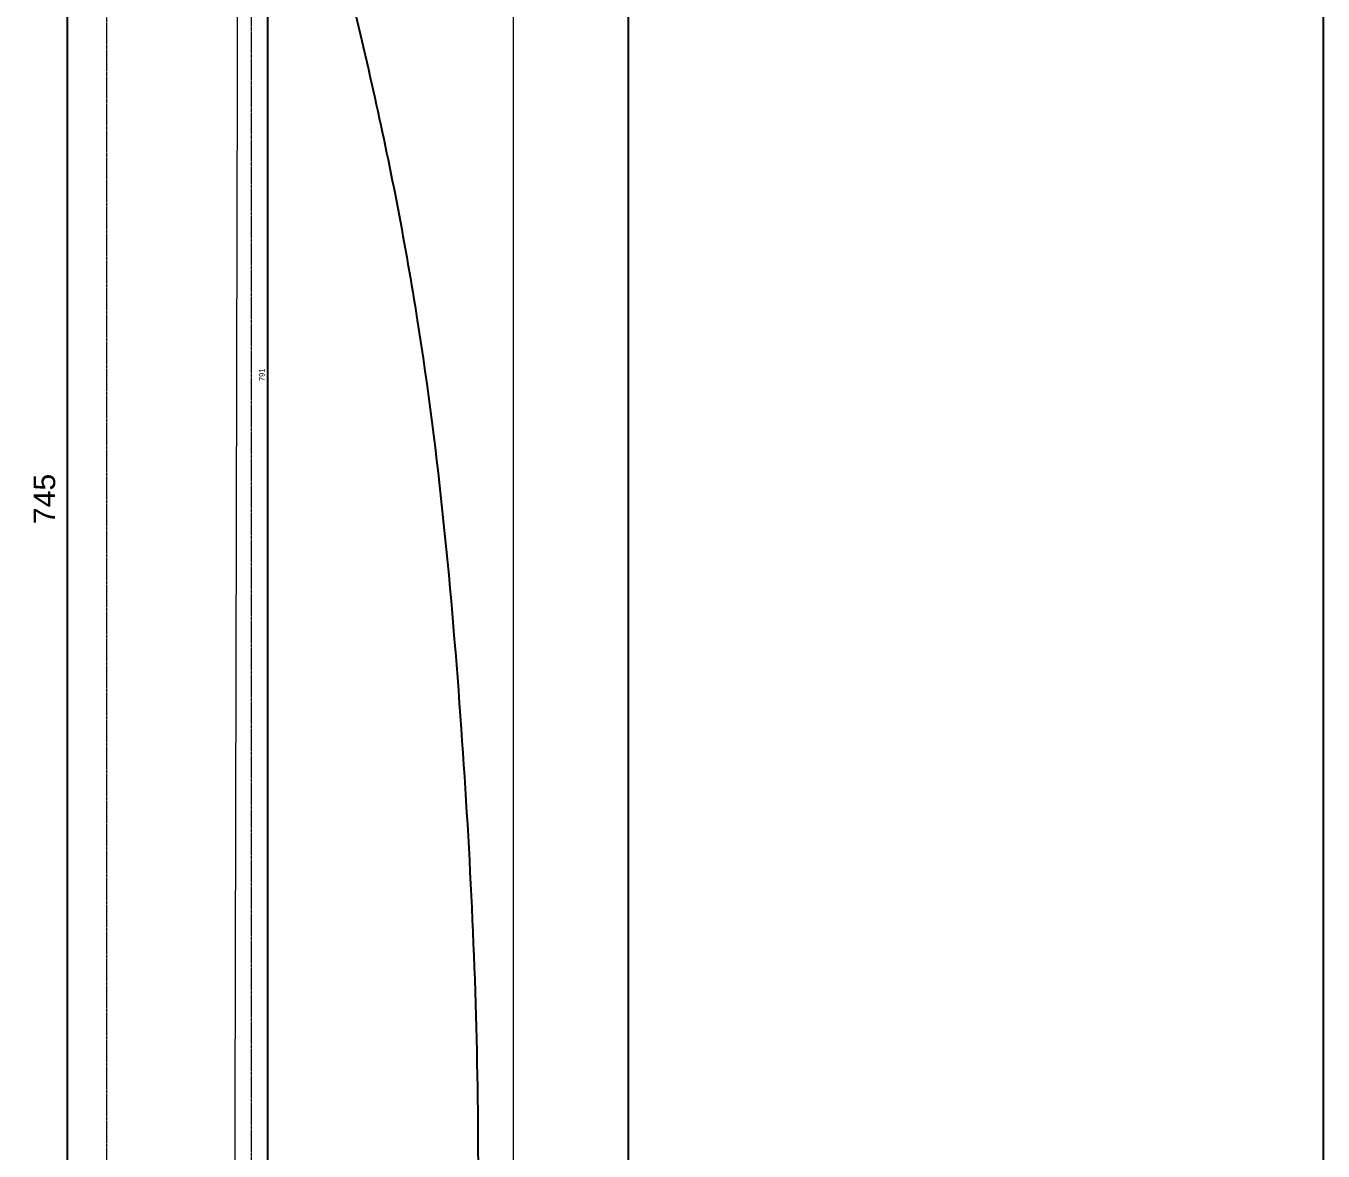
# Model space of a CAD drawing. Header units: inches. Extents: x 274057 to 444617, y 490067 to 635630.
# Drawn here: x 359317 to 359767.1, y 516663.2 to 517053.9 of the extents above; entities that cross this region are included whole.
import ezdxf

# ---------------------------------------------------------------- set-up
doc = ezdxf.new("R2010")
doc.units = ezdxf.units.IN
doc.header["$MEASUREMENT"] = 0
doc.linetypes.add('HIDDEN', pattern=[0.375, 0.25, -0.125])
doc.layers.add('CQ Architectural Window', color=8, linetype='HIDDEN', lineweight=18)
doc.layers.add('Hardware Accs.', color=7, linetype='Continuous', lineweight=0)
for name, color, linetype in [('CQ curtains and frames', 252, 'Continuous'), ('CQ PANEL DIMENSION', 1, 'Continuous'), ('CQ SPOT DETAIL DIMENSION', 9, 'Continuous'), ('DOOR', 44, 'Continuous'), ('FURNITURE', 252, 'Continuous'), ('menuiserie', 32, 'Continuous')]:
    doc.layers.add(name, color=color, linetype=linetype)
doc.styles.get("Standard").update_dxf_attribs({"font": 'arial.ttf'})
doc.dimstyles.new('chester 1.25', dxfattribs={"dimscale": 0.0125, "dimtxt": 150, "dimasz": 50, "dimexe": 100, "dimexo": 20, "dimgap": 80, "dimtad": 1, "dimdec": 0, "dimzin": 0, "dimdsep": 46, "dimtxsty": 'Standard', "dimblk": 'DOT', "dimcen": 100, "dimclrd": 1, "dimclre": 1, "dimclrt": 3, "dimadec": 0, "dimazin": 0, "dimtfac": 1, "dimtdec": 0, "dimtofl": 0, "dimtmove": 0, "dimatfit": 3, "dimfxl": 1, "dimtolj": 1, "dimtzin": 0, "dimlwd": -1, "dimarcsym": 0})
doc.dimstyles.new('chester 15', dxfattribs={"dimscale": 0.15, "dimtxt": 150, "dimasz": 100, "dimexe": 100, "dimexo": 0, "dimgap": 80, "dimtad": 1, "dimdec": 0, "dimzin": 0, "dimdsep": 46, "dimtxsty": 'Standard', "dimblk": 'DOT', "dimcen": 100, "dimclrd": 1, "dimclre": 1, "dimclrt": 3, "dimadec": 0, "dimazin": 0, "dimtfac": 1, "dimtdec": 0, "dimtofl": 0, "dimtmove": 0, "dimatfit": 3, "dimfxl": 1, "dimtolj": 1, "dimtzin": 0, "dimlwd": -1, "dimarcsym": 0})
doc.dimstyles.new('chester 5', dxfattribs={"dimscale": 0.05, "dimtxt": 150, "dimasz": 50, "dimexe": 100, "dimexo": 0, "dimgap": 80, "dimtad": 1, "dimdec": 0, "dimzin": 0, "dimdsep": 46, "dimtxsty": 'Standard', "dimblk": 'DOT', "dimcen": 100, "dimclrd": 1, "dimclre": 1, "dimclrt": 3, "dimadec": 0, "dimazin": 0, "dimtfac": 1, "dimtdec": 0, "dimtofl": 0, "dimtmove": 0, "dimatfit": 3, "dimfxl": 1, "dimtolj": 1, "dimtzin": 0, "dimlwd": -1, "dimarcsym": 0})

# ---------------------------------------------------------------- blocks, each defined once
blk = doc.blocks.new('ff-15 window')
at = {"layer": 'CQ Architectural Window', "elevation": -0.03}
for points in [[(354831.91, 513252.52), (359931.91, 513252.52), (359931.91, 510602.52), (354831.91, 510602.52)], [(359881.91, 513202.52), (358971.91, 513202.52), (358971.91, 510652.52), (359881.91, 510652.52)]]:
    blk.add_lwpolyline(points, close=True, dxfattribs=at)
blk = doc.blocks.new('_Dot')
at = {"color": 0, "linetype": 'ByBlock', "lineweight": -2}
blk.add_line((-0.5, 0), (-1, 0), dxfattribs=at)
at = {"color": 0, "linetype": 'ByBlock', "const_width": 0.5}
blk.add_lwpolyline([(-0.25, 0, 1), (0.25, 0, 1)], format="xyb", close=True, dxfattribs=at)
blk = doc.blocks.new('*D353')
at = {"layer": 'CQ PANEL DIMENSION', "color": 1, "lineweight": -2, "transparency": 16777216}
for p, q in [((359413.14, 519502.61), (358858.81, 519502.61)), ((359395.1, 516399.28), (358858.81, 516399.28))]:
    blk.add_line(p, q, dxfattribs=at)
at = {"layer": 'CQ PANEL DIMENSION', "color": 1, "transparency": 16777216}
blk.add_line((358873.81, 519487.61), (358873.81, 516414.28), dxfattribs=at)
at = {"layer": 'Defpoints', "color": 0, "transparency": 16777216}
for p in [(359413.14, 519502.61, 0), (358873.81, 516399.28), (359395.1, 516399.28, -0.03)]:
    blk.add_point(p, dxfattribs=at)
at = {"layer": 'CQ PANEL DIMENSION', "color": 1, "transparency": 16777216, "xscale": 15, "yscale": 15, "zscale": 15}
for p, rotation in [((358873.81, 519502.61), 90), ((358873.81, 516399.28), 270)]:
    blk.add_blockref('_Dot', p, dxfattribs=dict(at, rotation=rotation))
at = {"layer": 'CQ PANEL DIMENSION', "color": 3, "transparency": 16777216, "insert": (358850.32, 517950.95), "char_height": 22.5, "attachment_point": 5, "rotation": 90}
blk.add_mtext('\\A1;3103', dxfattribs=at)
blk = doc.blocks.new('*D1001')
at = {"layer": 'CQ PANEL DIMENSION', "color": 1, "lineweight": -2, "transparency": 16777216}
for p, q in [((361731.43, 517262.03), (361536.56, 517262.03)), ((361696.43, 516517.28), (361536.56, 516517.28))]:
    blk.add_line(p, q, dxfattribs=at)
at = {"layer": 'CQ PANEL DIMENSION', "color": 1, "transparency": 16777216}
blk.add_line((361541.56, 517259.53), (361541.56, 516519.78), dxfattribs=at)
at = {"layer": 'Defpoints', "color": 0, "transparency": 16777216}
for p in [(361731.43, 517262.03, 0), (361541.56, 516517.28), (361696.43, 516517.28, 0)]:
    blk.add_point(p, dxfattribs=at)
at = {"layer": 'CQ PANEL DIMENSION', "color": 1, "transparency": 16777216, "xscale": 2.5, "yscale": 2.5, "zscale": 2.5}
for p, rotation in [((361541.56, 517262.03), 90), ((361541.56, 516517.28), 270)]:
    blk.add_blockref('_Dot', p, dxfattribs=dict(at, rotation=rotation))
at = {"layer": 'CQ PANEL DIMENSION', "color": 3, "transparency": 16777216, "insert": (361533.75, 516889.66), "char_height": 7.5, "attachment_point": 5, "rotation": 90}
blk.add_mtext('\\A1;745', dxfattribs=at)
blk = doc.blocks.new('*D1052')
at = {"layer": 'CQ SPOT DETAIL DIMENSION', "color": 1, "lineweight": -2, "transparency": 16777216}
for p, q in [((361660.82, 517328.28), (361609.9, 517328.28)), ((361672.68, 516537.28), (361609.9, 516537.28))]:
    blk.add_line(p, q, dxfattribs=at)
at = {"layer": 'CQ SPOT DETAIL DIMENSION', "color": 1, "transparency": 16777216}
blk.add_line((361611.15, 517327.66), (361611.15, 516537.91), dxfattribs=at)
at = {"layer": 'Defpoints', "color": 0, "transparency": 16777216}
for p in [(361661.07, 517328.28), (361611.15, 516537.28), (361672.93, 516537.28)]:
    blk.add_point(p, dxfattribs=at)
at = {"layer": 'CQ SPOT DETAIL DIMENSION', "color": 1, "transparency": 16777216, "xscale": 0.625, "yscale": 0.625, "zscale": 0.625}
for p, rotation in [((361611.15, 517328.28), 90), ((361611.15, 516537.28), 270)]:
    blk.add_blockref('_Dot', p, dxfattribs=dict(at, rotation=rotation))
at = {"layer": 'CQ SPOT DETAIL DIMENSION', "color": 3, "transparency": 16777216, "insert": (361609.19, 516932.78), "char_height": 1.875, "attachment_point": 5, "rotation": 90}
blk.add_mtext('\\A1;791', dxfattribs=at)
blk = doc.blocks.new('curtain')
at = {"layer": 'FURNITURE', "lineweight": 0, "elevation": 0}
blk.add_lwpolyline([(3372.04, -4.16), (3378.48, 2875.9)], dxfattribs=at)
at = {"layer": 'FURNITURE', "lineweight": 0}
blk.add_open_spline([(3124.98, 1072.42, 0), (3083.77, 694.47, 0), (3034.74, 461.9, 0), (2976.73, 76.4, 0), (2997.92, 75.25, 0), (3077.17, 74.56, 0), (3149.73, 74.97, 0), (3215.27, 75.59, 0), (3245.45, 71.56, 0), (3242.05, 60.99, 0), (3204.45, 51.07, 0), (3164.33, 45.07, 0), (3119.61, 31.97, 0), (3146.2, 17.45, 0), (3229.32, 5.06, 0), (3310.11, -1.09, 0), (3372.04, -4.16, 0)], degree=3, knots=[243.627905, 243.627905, 243.627905, 243.627905, 1067.803273, 1090.343366, 1101.041024, 1124.788132, 1253.632328, 1281.505184, 1291.97919, 1296.93529, 1312.115972, 1346.838143, 1377.534104, 1387.5713, 1425.177123, 1558.4068, 1558.4068, 1558.4068, 1558.4068], dxfattribs=at)
blk = doc.blocks.new('tv cabinet fireplace')
at = {"layer": 'DOOR', "elevation": 0.09}
blk.add_lwpolyline([(361736.43, 517111.68), (361977.43, 517111.68), (361977.43, 516517.68), (361736.43, 516517.68)], close=True, dxfattribs=at)
at = {"layer": 'Hardware Accs.', "color": 6}
blk.add_line((361696.43, 517287.28, 0.09), (361696.43, 516517.28, 0.09), dxfattribs=at)
at = {"layer": 'menuiserie', "ltscale": 2}
blk.add_open_spline([(361628.96, 517107.26, 0.09), (361635.98, 517081.15, 0.09), (361648.86, 517030.3, 0.09), (361668.12, 516930.8, 0.09), (361679.11, 516813.25, 0.09), (361685.47, 516683.82, 0.09), (361683.51, 516596.26, 0.09), (361684.02, 516552.96, 0.09), (361680.92, 516546.22, 0.09)], degree=3, knots=[681.435938, 681.435938, 681.435938, 681.435938, 762.600885, 841.277687, 984.061986, 1116.823768, 1229.688758, 1246.724111, 1246.724111, 1246.724111, 1246.724111], dxfattribs=at)
at = {"layer": 'CQ PANEL DIMENSION'}
dim = blk.add_linear_dim(base=(361541.56, 516517.28, 0.09), p1=(361731.43, 517262.03, 0.09), p2=(361696.43, 516517.28, 0.09), angle=90, dimstyle='chester 5', override={"dimtmove": 1}, dxfattribs=at)
dim.commit()
dim.dimension.update_dxf_attribs({"geometry": '*D1001', "text_midpoint": (361533.75, 516889.66, 0.09)})
at = {"layer": 'CQ SPOT DETAIL DIMENSION', "color": 6}
dim = blk.add_linear_dim(base=(361611.15, 516537.28, 0.09), p1=(361661.07, 517328.28, 0.09), p2=(361672.93, 516537.28, 0.09), angle=90, dimstyle='chester 1.25', override={"dimtmove": 1}, dxfattribs=at)
dim.commit()
dim.dimension.update_dxf_attribs({"geometry": '*D1052', "text_midpoint": (361609.19, 516932.78, 0.09)})

msp = doc.modelspace()

# ---------------------------------------------------------------- hatches: boundary and pattern name
at = {"layer": 'CQ curtains and frames', "linetype": 'ByBlock', "ltscale": 200}
h = msp.add_hatch(dxfattribs=at)
h.set_pattern_fill('PLASTI,_O', color=256, scale=500, angle=90)
h.set_pattern_definition([(90, (0, 0), (-125, 8e-15), []), (90, (-15.62, 1e-15), (-125, 8e-15), []), (90, (-31.25, 2e-15), (-125, 8e-15), []), (90, (-78.12, 5e-15), (-125, 8e-15), [])])
edge = h.paths.add_edge_path()
edge.add_line((359636.1, 517521.28), (359636.1, 519159.24))
edge.add_line((359636.1, 519159.24), (359615.1, 519189.24))
edge.add_line((359615.1, 519189.24), (359611.1, 519259.37))
edge.add_line((359611.1, 519259.37), (359625.1, 519279.41))
edge.add_line((359625.1, 519279.41), (359625.1, 519299.28))
edge.add_line((359625.1, 519299.28), (354065.1, 519299.34))
edge.add_line((354065.1, 519299.34), (354065.1, 519279.41))
edge.add_line((354065.1, 519279.41), (354069.1, 519279.41))
edge.add_line((354069.1, 519279.41), (354070.27, 519276.58))
edge.add_line((354070.27, 519276.58), (354073.1, 519275.41))
edge.add_line((354073.1, 519275.41), (354073.1, 519272.41))
edge.add_arc((354073.1, 519269.41), 3, 0, 90, ccw=False)
edge.add_line((354076.1, 519269.41), (354079.1, 519269.41))
edge.add_line((354079.1, 519269.41), (354079.1, 519229.24))
edge.add_line((354079.1, 519229.24), (354076.1, 519229.24))
edge.add_arc((354073.1, 519229.24), 3, 270, 360, ccw=False)
edge.add_line((354073.1, 519226.24), (354073.1, 519223.24))
edge.add_arc((354073.1, 519219.24), 4, 90, 180)
edge.add_line((354069.1, 519219.24), (354065.1, 519219.24))
edge.add_line((354065.1, 519219.24), (354065.1, 519199.24))
edge.add_line((354065.1, 519199.24), (354068.1, 519199.24))
edge.add_arc((354071.1, 519199.24), 3, 180, 270)
edge.add_line((354071.1, 519196.24), (354071.1, 519193.24))
edge.add_arc((354071.1, 519189.24), 4, -90, 90, ccw=False)
edge.add_line((354071.1, 519185.24), (354071.1, 519182.24))
edge.add_arc((354071.1, 519179.24), 3, 90, 180)
edge.add_line((354068.1, 519179.24), (354065.1, 519179.24))
edge.add_line((354065.1, 519179.24), (354065.1, 519157.92))
edge.add_line((354065.1, 519157.92), (354052.04, 519157.92))
edge.add_line((354052.04, 519157.92), (354069.17, 516514.31))
edge.add_line((354069.17, 516514.31), (354295.1, 516514.25))
edge.add_line((354295.1, 516514.25), (354295.1, 519049.28))
edge.add_line((354295.1, 519049.28), (359395.1, 519049.28))
edge.add_line((359395.1, 519049.28), (359394.66, 517521.28))
edge.add_line((359394.66, 517521.28), (359636.1, 517521.42))

# ---------------------------------------------------------------- block references
at = {"layer": 'CQ curtains and frames'}
for name, p in [('curtain', (356016.95, 516423.44, 0)), ('ff-15 window', (-536.81, 5796.77, 0))]:
    msp.add_blockref(name, p, dxfattribs=at)
at = {"layer": 'CQ PANEL DIMENSION'}
msp.add_blockref('tv cabinet fireplace', (-2210.33, 0, -0.09), dxfattribs=at)

# ---------------------------------------------------------------- dimensions: what is measured, and where the dimension line sits
dim = msp.add_linear_dim(base=(358873.81, 516399.28), p1=(359413.14, 519502.61, 0), p2=(359395.1, 516399.28, -0.03), angle=90, dimstyle='chester 15', dxfattribs=at)
dim.commit()
dim.dimension.update_dxf_attribs({"geometry": '*D353', "text_midpoint": (358850.32, 517950.95)})

doc.saveas('drawing.dxf')
